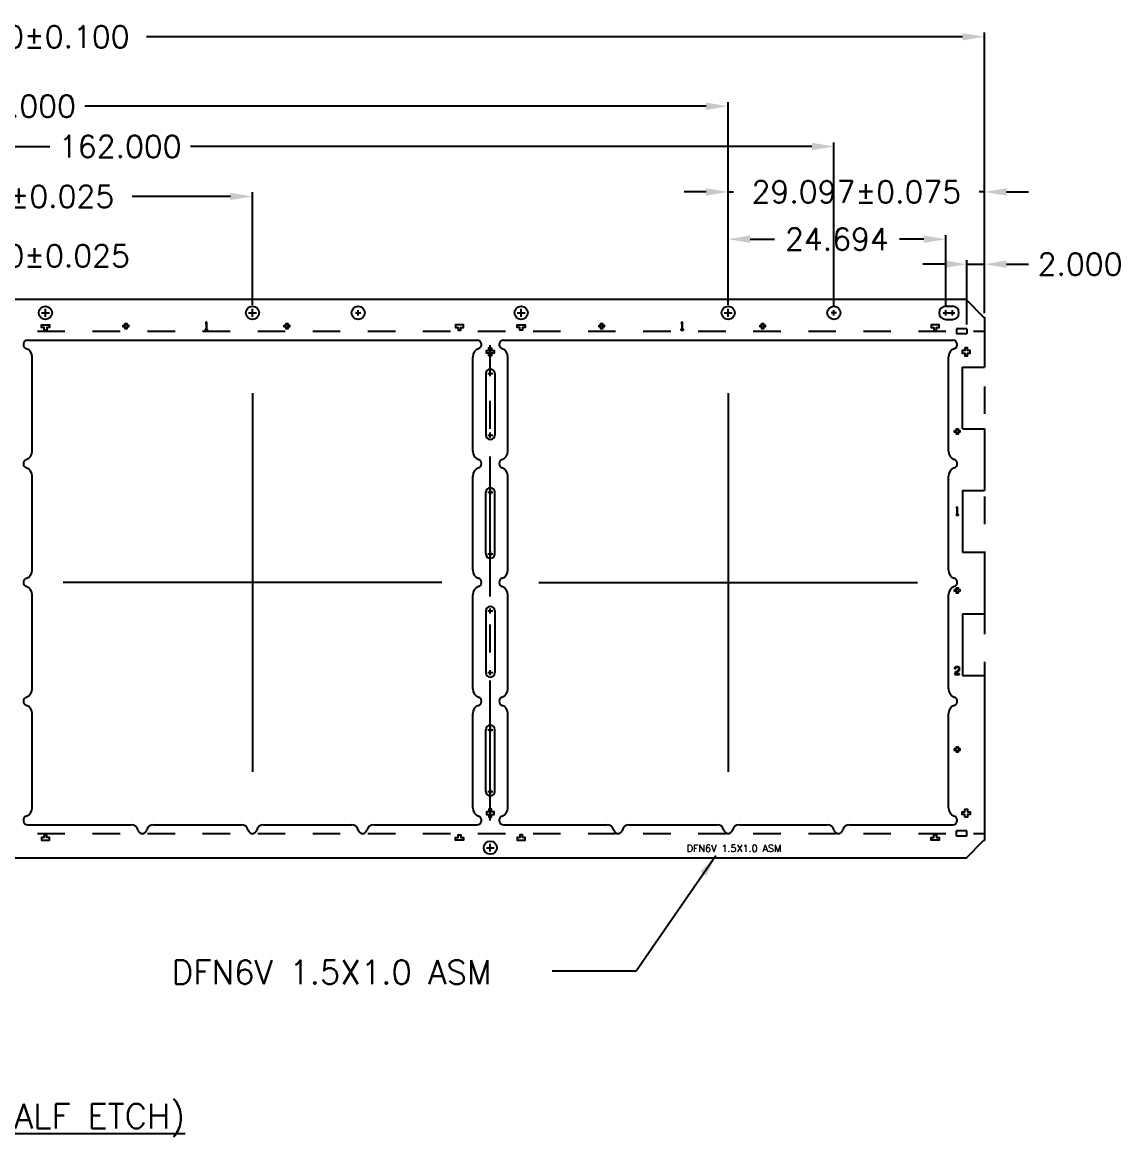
# Model space of a CAD drawing. Header units: millimetres. Extents: x 394.43 to 402.23, y 109.12 to 113.42.
# Drawn here: x 398.247 to 402.233, y 109.369 to 113.416 of the extents above; entities that cross this region are included whole.
import ezdxf
from ezdxf.enums import TextEntityAlignment as Align

# ---------------------------------------------------------------- set-up
doc = ezdxf.new("R2010")
doc.units = ezdxf.units.MM
doc.header["$LTSCALE"] = 0.5
doc.header["$PDMODE"] = 98
doc.linetypes.add('CENTER', pattern=[50.8, 31.75, -6.35, 6.35, -6.35])
doc.linetypes.add('HIDDEN', pattern=[0.375, 0.25, -0.125])
for name, color, linetype in [('1', 7, 'Continuous'), ('1D', 4, 'Continuous'), ('2', 7, 'Continuous'), ('BORDER', 7, 'Continuous'), ('DIMENSION', 3, 'Continuous')]:
    doc.layers.add(name, color=color, linetype=linetype)
doc.styles.add('ROMANS', font='romans.shx', dxfattribs={"bigfont": 'AllInOneBig.shx'})
doc.styles.add('SIMPLEX', font='simplex.shx', dxfattribs={"bigfont": 'AllInOneBig.shx'})
doc.dimstyles.new('Standard1', dxfattribs={"dimtxt": 0.08, "dimasz": 0.08, "dimexe": 0.015, "dimexo": 0.015, "dimgap": 0.027, "dimtad": 1, "dimdec": 3, "dimlfac": 31.25, "dimrnd": 5e-06, "dimzin": 1, "dimtxsty": 'SIMPLEX', "dimcen": 0.1905, "dimclrd": 256, "dimclre": 256, "dimclrt": 256, "dimazin": 3, "dimtp": 0.03, "dimtm": 0.05, "dimtfac": 0.8, "dimtdec": 3, "dimtmove": 0, "dimatfit": 3, "dimfxl": 0.05, "dimtzin": 4, "dimlwd": -1, "dimlwe": -1})

# ---------------------------------------------------------------- blocks, each defined once
blk = doc.blocks.new('05')
at = {"color": 0}
for centre, start, end in [((0, 0), 0, 180), ((0, -7), 180, 0), ((0, -13.47), 0, 180), ((0, -20.47), 180, 0), ((0, -26.95), 0, 180), ((0, -33.95), 180, 0), ((0, -40.42), 0, 180), ((0, -47.42), 180, 0)]:
    blk.add_arc(centre, 0.5, start, end, dxfattribs=at)
at = {"layer": '1'}
for p, q in [((-0.5, 0), (-0.5, -7)), ((0.5, 0), (0.5, -7)), ((-0.5, -20.47), (-0.5, -13.47)), ((0.5, -20.47), (0.5, -13.47)), ((-0.5, -26.95), (-0.5, -33.95)), ((0.5, -26.95), (0.5, -33.95)), ((-0.5, -47.42), (-0.5, -40.42)), ((0.5, -47.42), (0.5, -40.42))]:
    blk.add_line(p, q, dxfattribs=at)
at = {"layer": '1D', "linetype": 'CENTER'}
blk.add_line((0, -50.71), (0, 3.21), dxfattribs=at)
at = {"layer": '1D'}
for p, q in [((-0.3, 0), (0.3, 0)), ((0, -0.3), (0, 0.3)), ((-0.3, -7), (0.3, -7)), ((0, -7.3), (0, -6.7)), ((-0.3, -13.47), (0.3, -13.47)), ((0, -13.17), (0, -13.77)), ((0, -20.17), (0, -20.77)), ((-0.3, -20.47), (0.3, -20.47)), ((-0.3, -26.95), (0.3, -26.95)), ((0, -27.25), (0, -26.65)), ((-0.3, -33.95), (0.3, -33.95)), ((0, -34.25), (0, -33.65)), ((-0.3, -40.42), (0.3, -40.42)), ((0, -40.12), (0, -40.72)), ((-0.3, -47.42), (0.3, -47.42)), ((0, -47.12), (0, -47.72))]:
    blk.add_line(p, q, dxfattribs=at)
blk = doc.blocks.new('*D25')
at = {"layer": 'Defpoints', "color": 0, "ltscale": 0.1, "transparency": 16777216}
for p in [(397.7391, 112.5676), (397.3551, 112.3752), (397.7391, 112.3704)]:
    blk.add_point(p, dxfattribs=at)
at = {"layer": 'DIMENSION', "ltscale": 0.1, "transparency": 16777216}
for p, q in [((397.3551, 112.3902), (397.3551, 112.5826)), ((397.4351, 112.5676), (397.6591, 112.5676)), ((397.7391, 112.3854), (397.7391, 112.5826)), ((397.7391, 112.5676), (397.8191, 112.5676))]:
    blk.add_line(p, q, dxfattribs=at)
for points in [[(397.4351, 112.5809), (397.4351, 112.5543), (397.3551, 112.5676)], [(397.6591, 112.5809), (397.6591, 112.5543), (397.7391, 112.5676)]]:
    blk.add_solid(points, dxfattribs=at)
at = {"layer": 'DIMENSION', "ltscale": 0.1, "transparency": 16777216, "insert": (398.2575, 112.5676), "char_height": 0.08, "attachment_point": 5, "style": 'SIMPLEX'}
blk.add_mtext('\\A1;12.000%%p0.025', dxfattribs=at)
blk = doc.blocks.new('*D26')
at = {"layer": 'Defpoints', "color": 0, "ltscale": 0.1, "transparency": 16777216}
for p in [(399.0831, 112.7837), (397.3551, 112.3752), (399.0831, 112.3752)]:
    blk.add_point(p, dxfattribs=at)
at = {"layer": 'DIMENSION', "ltscale": 0.1, "transparency": 16777216}
for p, q in [((397.3551, 112.3902), (397.3551, 112.7987)), ((399.0831, 112.3902), (399.0831, 112.7987)), ((397.4351, 112.7837), (397.7545, 112.7837)), ((399.0031, 112.7837), (398.6466, 112.7837))]:
    blk.add_line(p, q, dxfattribs=at)
for points in [[(397.4351, 112.797), (397.4351, 112.7703), (397.3551, 112.7837)], [(399.0031, 112.797), (399.0031, 112.7703), (399.0831, 112.7837)]]:
    blk.add_solid(points, dxfattribs=at)
at = {"layer": 'DIMENSION', "ltscale": 0.1, "transparency": 16777216, "insert": (398.2006, 112.7837), "char_height": 0.08, "attachment_point": 5, "style": 'SIMPLEX'}
blk.add_mtext('\\A1;54.000%%p0.025', dxfattribs=at)
blk = doc.blocks.new('*D27')
at = {"layer": 'Defpoints', "color": 0, "ltscale": 0.1, "transparency": 16777216}
for p in [(401.6013, 112.6282), (400.8111, 112.3752), (401.6013, 112.3704)]:
    blk.add_point(p, dxfattribs=at)
at = {"layer": 'DIMENSION', "ltscale": 0.1, "transparency": 16777216}
for p, q in [((400.8111, 112.3902), (400.8111, 112.6432)), ((401.6013, 112.3854), (401.6013, 112.6432)), ((400.8911, 112.6282), (400.9792, 112.6282)), ((401.5213, 112.6282), (401.4332, 112.6282))]:
    blk.add_line(p, q, dxfattribs=at)
for points in [[(400.8911, 112.6415), (400.8911, 112.6149), (400.8111, 112.6282)], [(401.5213, 112.6415), (401.5213, 112.6149), (401.6013, 112.6282)]]:
    blk.add_solid(points, dxfattribs=at)
at = {"layer": 'DIMENSION', "ltscale": 0.1, "transparency": 16777216, "insert": (401.2062, 112.6282), "char_height": 0.08, "attachment_point": 5, "style": 'SIMPLEX'}
blk.add_mtext('\\A1;24.694', dxfattribs=at)
blk = doc.blocks.new('*D28')
at = {"layer": 'Defpoints', "color": 0, "ltscale": 0.1, "transparency": 16777216}
for p in [(401.7422, 112.7999), (400.8111, 112.3752), (401.7422, 112.3448)]:
    blk.add_point(p, dxfattribs=at)
at = {"layer": 'DIMENSION', "ltscale": 0.1, "transparency": 16777216}
for p, q in [((400.7311, 112.7999), (400.6511, 112.7999)), ((400.8111, 112.3902), (400.8111, 112.8149)), ((400.8111, 112.7999), (400.8306, 112.7999)), ((401.7422, 112.7999), (401.7227, 112.7999)), ((401.7422, 112.3598), (401.7422, 112.8149)), ((401.8222, 112.7999), (401.9022, 112.7999))]:
    blk.add_line(p, q, dxfattribs=at)
for points in [[(400.7311, 112.8132), (400.7311, 112.7865), (400.8111, 112.7999)], [(401.8222, 112.8132), (401.8222, 112.7865), (401.7422, 112.7999)]]:
    blk.add_solid(points, dxfattribs=at)
at = {"layer": 'DIMENSION', "ltscale": 0.1, "transparency": 16777216, "insert": (401.2767, 112.7999), "char_height": 0.08, "attachment_point": 5, "style": 'SIMPLEX'}
blk.add_mtext('\\A1;29.097%%p0.075', dxfattribs=at)
blk = doc.blocks.new('*D29')
at = {"layer": 'Defpoints', "color": 0, "ltscale": 0.1, "transparency": 16777216}
for p in [(396.0111, 112.9649), (396.0111, 112.3704), (401.1951, 112.3704)]:
    blk.add_point(p, dxfattribs=at)
at = {"layer": 'DIMENSION', "ltscale": 0.1, "transparency": 16777216}
for p, q in [((396.0111, 112.3854), (396.0111, 112.9799)), ((396.0911, 112.9649), (398.3475, 112.9649)), ((401.1151, 112.9649), (398.8587, 112.9649)), ((401.1951, 112.3854), (401.1951, 112.9799))]:
    blk.add_line(p, q, dxfattribs=at)
for points in [[(396.0911, 112.9783), (396.0911, 112.9516), (396.0111, 112.9649)], [(401.1151, 112.9783), (401.1151, 112.9516), (401.1951, 112.9649)]]:
    blk.add_solid(points, dxfattribs=at)
at = {"layer": 'DIMENSION', "ltscale": 0.1, "transparency": 16777216, "insert": (398.6031, 112.9649), "char_height": 0.08, "attachment_point": 5, "style": 'SIMPLEX'}
blk.add_mtext('\\A1;162.000', dxfattribs=at)
blk = doc.blocks.new('*D30')
at = {"layer": 'Defpoints', "color": 0, "ltscale": 0.1, "transparency": 16777216}
for p in [(400.8111, 113.111), (395.6271, 112.3752), (400.8111, 112.3752)]:
    blk.add_point(p, dxfattribs=at)
at = {"layer": 'DIMENSION', "ltscale": 0.1, "transparency": 16777216}
for p, q in [((395.6271, 112.3902), (395.6271, 113.126)), ((400.8111, 112.3902), (400.8111, 113.126)), ((395.7071, 113.111), (397.9635, 113.111)), ((400.7311, 113.111), (398.4747, 113.111))]:
    blk.add_line(p, q, dxfattribs=at)
for points in [[(395.7071, 113.1244), (395.7071, 113.0977), (395.6271, 113.111)], [(400.7311, 113.1244), (400.7311, 113.0977), (400.8111, 113.111)]]:
    blk.add_solid(points, dxfattribs=at)
at = {"layer": 'DIMENSION', "ltscale": 0.1, "transparency": 16777216, "insert": (398.2191, 113.111), "char_height": 0.08, "attachment_point": 5, "style": 'SIMPLEX'}
blk.add_mtext('\\A1;162.000', dxfattribs=at)
blk = doc.blocks.new('*D31')
at = {"layer": 'Defpoints', "color": 0, "ltscale": 0.1, "transparency": 16777216}
for p in [(401.7422, 113.3635), (394.7022, 112.3448), (401.7422, 112.3448)]:
    blk.add_point(p, dxfattribs=at)
at = {"layer": 'DIMENSION', "ltscale": 0.1, "transparency": 16777216}
for p, q in [((394.7022, 112.3598), (394.7022, 113.3785)), ((394.7822, 113.3635), (397.7457, 113.3635)), ((401.6622, 113.3635), (398.6987, 113.3635)), ((401.7422, 112.3598), (401.7422, 113.3785))]:
    blk.add_line(p, q, dxfattribs=at)
for points in [[(394.7822, 113.3768), (394.7822, 113.3501), (394.7022, 113.3635)], [(401.6622, 113.3768), (401.6622, 113.3501), (401.7422, 113.3635)]]:
    blk.add_solid(points, dxfattribs=at)
at = {"layer": 'DIMENSION', "ltscale": 0.1, "transparency": 16777216, "insert": (398.2222, 113.3635), "char_height": 0.08, "attachment_point": 5, "style": 'SIMPLEX'}
blk.add_mtext('\\A1;220.000%%p0.100', dxfattribs=at)
blk = doc.blocks.new('*D34')
at = {"ltscale": 0.1, "transparency": 16777216}
for p, q in [((401.6782, 112.3182), (401.6782, 112.5525)), ((401.7422, 112.3598), (401.7422, 112.5525)), ((401.5982, 112.5375), (401.5182, 112.5375)), ((401.6782, 112.5375), (401.7422, 112.5375)), ((401.8222, 112.5375), (401.9022, 112.5375))]:
    blk.add_line(p, q, dxfattribs=at)
for points in [[(401.5982, 112.5508), (401.5982, 112.5241), (401.6782, 112.5375)], [(401.8222, 112.5508), (401.8222, 112.5241), (401.7422, 112.5375)]]:
    blk.add_solid(points, dxfattribs=at)
at = {"layer": 'Defpoints', "color": 0, "ltscale": 0.1, "transparency": 16777216}
for p in [(401.7422, 112.5375), (401.7422, 112.3448), (401.6782, 112.3032)]:
    blk.add_point(p, dxfattribs=at)
at = {"ltscale": 0.1, "transparency": 16777216, "insert": (402.0892, 112.5375), "char_height": 0.08, "attachment_point": 5, "style": 'SIMPLEX'}
blk.add_mtext('\\A1;2.000', dxfattribs=at)
blk = doc.blocks.new('KOZU0007')
at = {"color": 7, "linetype": 'Continuous'}
for p, q in [((-7.58, 0.5), (-7.68, 0.4)), ((-7.68, 0.4), (-7.58, 0.4)), ((-7.48, 0.5), (-7.58, 0.5)), ((-7.58, 0.4), (-7.58, -0.4)), ((-7.48, -0.4), (-7.48, 0.5)), ((-7.68, -0.4), (-7.68, -0.5)), ((-7.58, -0.4), (-7.68, -0.4)), ((-7.68, -0.5), (-7.38, -0.5)), ((-7.38, -0.4), (-7.48, -0.4)), ((-7.38, -0.5), (-7.38, -0.4))]:
    blk.add_line(p, q, dxfattribs=at)
blk = doc.blocks.new('1')
at = {"layer": '2', "color": 1, "linetype": 'Continuous', "xscale": 0.0540000000000873, "yscale": 0.0540000000000873, "zscale": 0.0540000000000873}
blk.add_blockref('KOZU0007', (-0.0451, 1.746), dxfattribs=at)
blk = doc.blocks.new('2')
at = {"color": 7, "linetype": 'Continuous'}
for p, q in [((-76, -486.11), (-75.27, -485.38)), ((-76, -487.18), (-76, -486.11)), ((-76, -487.18), (-75.4, -487.18)), ((-75.53, -489.75), (-73.07, -488.08)), ((-75.4, -486.36), (-75.02, -485.98)), ((-75.4, -486.36), (-75.4, -487.18)), ((-75.27, -485.38), (-73.13, -485.38)), ((-75.07, -490.16), (-72.68, -488.54)), ((-73.37, -485.98), (-75.02, -485.98)), ((-73.37, -485.98), (-73, -486.36)), ((-73.13, -485.38), (-72.4, -486.11)), ((-73, -488.01), (-73.07, -488.08)), ((-73, -488.01), (-73, -486.36)), ((-72.4, -488.26), (-72.68, -488.54)), ((-72.4, -488.26), (-72.4, -486.11)), ((-75.53, -489.75), (-76, -490.64)), ((-76, -490.64), (-76, -491.38)), ((-76, -491.38), (-72.4, -491.38)), ((-75.07, -490.16), (-75.4, -490.78)), ((-72.4, -490.78), (-75.4, -490.78)), ((-72.4, -491.38), (-72.4, -490.78))]:
    blk.add_line(p, q, dxfattribs=at)

msp = doc.modelspace()

# ---------------------------------------------------------------- linework, layer by layer
at = {"color": 0}
for p, q in [((401.742219, 112.344845), (401.742219, 112.164045)), ((401.662219, 111.940045), (401.662219, 112.164045)), ((401.742219, 111.940045), (401.742219, 111.716045)), ((401.742219, 111.492045), (401.742219, 111.268045)), ((401.742219, 111.044045), (401.742219, 110.444045))]:
    msp.add_line(p, q, dxfattribs=at)
at = {"color": 2, "linetype": 'HIDDEN', "ltscale": 0.5}
msp.add_line((401.742219, 112.293645), (401.742219, 110.469645), dxfattribs=at)
at = {"color": 6, "ltscale": 0.05}
for points in [[(398.336235, 112.317645), (398.336235, 112.317645), (398.345835, 112.317645), (398.345835, 112.308045), (398.336235, 112.308045), (398.336235, 112.298445), (398.326635, 112.298445), (398.326635, 112.308045), (398.317035, 112.308045), (398.317035, 112.317645), (398.326635, 112.317645), (398.326635, 112.317645), (398.336235, 112.317645)], [(399.829995, 112.317645), (399.829995, 112.317645), (399.820395, 112.317645), (399.820395, 112.308045), (399.829995, 112.308045), (399.829995, 112.298445), (399.839595, 112.298445), (399.839595, 112.308045), (399.849195, 112.308045), (399.849195, 112.317645), (399.839595, 112.317645), (399.839595, 112.317645), (399.829995, 112.317645)], [(400.064235, 112.317645), (400.064235, 112.317645), (400.073835, 112.317645), (400.073835, 112.308045), (400.064235, 112.308045), (400.064235, 112.298445), (400.054635, 112.298445), (400.054635, 112.308045), (400.045035, 112.308045), (400.045035, 112.317645), (400.054635, 112.317645), (400.054635, 112.317645), (400.064235, 112.317645)], [(401.557995, 112.317645), (401.557995, 112.317645), (401.548395, 112.317645), (401.548395, 112.308045), (401.557995, 112.308045), (401.557995, 112.298445), (401.567595, 112.298445), (401.567595, 112.308045), (401.577195, 112.308045), (401.577195, 112.317645), (401.567595, 112.317645), (401.567595, 112.317645), (401.557995, 112.317645)], [(399.951915, 112.233565), (399.951915, 112.223965), (399.961515, 112.223965), (399.961515, 112.214365), (399.951915, 112.214365), (399.951915, 112.204765), (399.942315, 112.204765), (399.942315, 112.214365), (399.932715, 112.214365), (399.932715, 112.223965), (399.942315, 112.223965), (399.942315, 112.233565), (399.951915, 112.233565)], [(401.670315, 112.233565), (401.670315, 112.223965), (401.660715, 112.223965), (401.660715, 112.214365), (401.670315, 112.214365), (401.670315, 112.204765), (401.679915, 112.204765), (401.679915, 112.214365), (401.689515, 112.214365), (401.689515, 112.223965), (401.679915, 112.223965), (401.679915, 112.233565), (401.670315, 112.233565)], [(399.951915, 110.529725), (399.951915, 110.539325), (399.961515, 110.539325), (399.961515, 110.548925), (399.951915, 110.548925), (399.951915, 110.558525), (399.942315, 110.558525), (399.942315, 110.548925), (399.932715, 110.548925), (399.932715, 110.539325), (399.942315, 110.539325), (399.942315, 110.529725), (399.951915, 110.529725)], [(401.670315, 110.529725), (401.670315, 110.539325), (401.660715, 110.539325), (401.660715, 110.548925), (401.670315, 110.548925), (401.670315, 110.558525), (401.679915, 110.558525), (401.679915, 110.548925), (401.689515, 110.548925), (401.689515, 110.539325), (401.679915, 110.539325), (401.679915, 110.529725), (401.670315, 110.529725)], [(398.336235, 110.445645), (398.336235, 110.445645), (398.345835, 110.445645), (398.345835, 110.455245), (398.336235, 110.455245), (398.336235, 110.464845), (398.326635, 110.464845), (398.326635, 110.455245), (398.317035, 110.455245), (398.317035, 110.445645), (398.326635, 110.445645), (398.326635, 110.445645), (398.336235, 110.445645)], [(399.829995, 110.445645), (399.829995, 110.445645), (399.820395, 110.445645), (399.820395, 110.455245), (399.829995, 110.455245), (399.829995, 110.464845), (399.839595, 110.464845), (399.839595, 110.455245), (399.849195, 110.455245), (399.849195, 110.445645), (399.839595, 110.445645), (399.839595, 110.445645), (399.829995, 110.445645)], [(400.064235, 110.445645), (400.064235, 110.445645), (400.073835, 110.445645), (400.073835, 110.455245), (400.064235, 110.455245), (400.064235, 110.464845), (400.054635, 110.464845), (400.054635, 110.455245), (400.045035, 110.455245), (400.045035, 110.445645), (400.054635, 110.445645), (400.054635, 110.445645), (400.064235, 110.445645)], [(401.557995, 110.445645), (401.557995, 110.445645), (401.548395, 110.445645), (401.548395, 110.455245), (401.557995, 110.455245), (401.557995, 110.464845), (401.567595, 110.464845), (401.567595, 110.455245), (401.577195, 110.455245), (401.577195, 110.445645), (401.567595, 110.445645), (401.567595, 110.445645), (401.557995, 110.445645)]]:
    msp.add_lwpolyline(points, dxfattribs=at)
at = {"color": 1, "ltscale": 0.1}
for points in [[(398.613995, 112.316045), (398.620395, 112.316045), (398.620395, 112.322445), (398.626795, 112.322445), (398.626795, 112.316045), (398.633195, 112.316045), (398.633195, 112.309645), (398.626795, 112.309645), (398.626795, 112.303245), (398.620395, 112.303245), (398.620395, 112.309645), (398.613995, 112.309645), (398.613995, 112.316045)], [(399.198795, 112.316045), (399.205195, 112.316045), (399.205195, 112.322445), (399.211595, 112.322445), (399.211595, 112.316045), (399.217995, 112.316045), (399.217995, 112.309645), (399.211595, 112.309645), (399.211595, 112.303245), (399.205195, 112.303245), (399.205195, 112.309645), (399.198795, 112.309645), (399.198795, 112.316045)], [(400.341995, 112.316045), (400.348395, 112.316045), (400.348395, 112.322445), (400.354795, 112.322445), (400.354795, 112.316045), (400.361195, 112.316045), (400.361195, 112.309645), (400.354795, 112.309645), (400.354795, 112.303245), (400.348395, 112.303245), (400.348395, 112.309645), (400.341995, 112.309645), (400.341995, 112.316045)], [(400.926795, 112.316045), (400.933195, 112.316045), (400.933195, 112.322445), (400.939595, 112.322445), (400.939595, 112.316045), (400.945995, 112.316045), (400.945995, 112.309645), (400.939595, 112.309645), (400.939595, 112.303245), (400.933195, 112.303245), (400.933195, 112.309645), (400.926795, 112.309645), (400.926795, 112.316045)], [(401.633515, 111.933565), (401.639915, 111.933565), (401.639915, 111.939965), (401.646315, 111.939965), (401.646315, 111.933565), (401.652715, 111.933565), (401.652715, 111.927165), (401.646315, 111.927165), (401.646315, 111.920765), (401.639915, 111.920765), (401.639915, 111.927165), (401.633515, 111.927165), (401.633515, 111.933565)], [(401.633515, 111.355965), (401.639915, 111.355965), (401.639915, 111.362365), (401.646315, 111.362365), (401.646315, 111.355965), (401.652715, 111.355965), (401.652715, 111.349565), (401.646315, 111.349565), (401.646315, 111.343165), (401.639915, 111.343165), (401.639915, 111.349565), (401.633515, 111.349565), (401.633515, 111.355965)], [(401.633515, 110.778365), (401.639915, 110.778365), (401.639915, 110.784765), (401.646315, 110.784765), (401.646315, 110.778365), (401.652715, 110.778365), (401.652715, 110.771965), (401.646315, 110.771965), (401.646315, 110.765565), (401.639915, 110.765565), (401.639915, 110.771965), (401.633515, 110.771965), (401.633515, 110.778365)]]:
    msp.add_lwpolyline(points, dxfattribs=at)
at = {"layer": '1'}
for p, q in [((401.675019, 112.408845), (394.769419, 112.408845)), ((399.457515, 112.360845), (399.476715, 112.360845)), ((399.467115, 112.351245), (399.467115, 112.370445)), ((401.204715, 112.360845), (401.185515, 112.360845)), ((401.195115, 112.351245), (401.195115, 112.370445)), ((401.675019, 110.380045), (394.769419, 110.380045))]:
    msp.add_line(p, q, dxfattribs=at)
at = {"layer": '1', "color": 4}
for p, q in [((401.591723, 112.360845), (401.610923, 112.360845)), ((401.601323, 112.351245), (401.601323, 112.370445)), ((401.610923, 112.360845), (401.634923, 112.360845)), ((401.625323, 112.351245), (401.625323, 112.370445))]:
    msp.add_line(p, q, dxfattribs=at)
at = {"layer": '1', "color": 0}
for p, q in [((401.601323, 112.384845), (401.625323, 112.384845)), ((401.601323, 112.336845), (401.625323, 112.336845)), ((401.662219, 111.716045), (401.662219, 111.492045)), ((401.662219, 111.268045), (401.662219, 111.044045)), ((401.675019, 110.380045), (401.739019, 110.444045))]:
    msp.add_line(p, q, dxfattribs=at)
for centre, start, end in [((401.601323, 112.360845), 90, 270), ((401.625323, 112.360845), 270, 90)]:
    msp.add_arc(centre, 0.024, start, end, dxfattribs=at)
at = {"layer": '1', "color": 4}
for centre, radius, start, end in [((398.267115, 112.245645), 0.016, 90, 250.528779), ((398.251115, 112.20039), 0.032, 0, 70.528779), ((399.915115, 112.20039), 0.032, 109.471221, 180), ((399.899115, 112.245645), 0.016, 289.471221, 90), ((399.995115, 112.245645), 0.016, 90, 250.528779), ((399.979115, 112.20039), 0.032, 0, 70.528779), ((401.643115, 112.20039), 0.032, 109.471221, 180), ((401.627115, 112.245645), 0.016, 289.471221, 90), ((398.267115, 111.812845), 0.016, 109.471221, 250.528779), ((398.251115, 111.8581), 0.032, 289.471221, 0), ((399.915115, 111.8581), 0.032, 180, 250.528779), ((399.899115, 111.812845), 0.016, 289.471221, 70.528779), ((399.995115, 111.812845), 0.016, 109.471221, 250.528779), ((399.979115, 111.8581), 0.032, 289.471221, 0), ((401.643115, 111.8581), 0.032, 180, 250.528779), ((401.627115, 111.812845), 0.016, 289.471221, 70.528779), ((398.251115, 111.76759), 0.032, 0, 70.528779), ((399.915115, 111.76759), 0.032, 109.471221, 180), ((399.979115, 111.76759), 0.032, 0, 70.528779), ((401.643115, 111.76759), 0.032, 109.471221, 180), ((398.251115, 111.4269), 0.032, 289.471221, 0), ((399.915115, 111.4269), 0.032, 180, 250.528779), ((399.979115, 111.4269), 0.032, 289.471221, 0), ((401.643115, 111.4269), 0.032, 180, 250.528779), ((398.267115, 111.381645), 0.016, 109.471221, 250.528779), ((399.899115, 111.381645), 0.016, 289.471221, 70.528779), ((399.995115, 111.381645), 0.016, 109.471221, 250.528779), ((401.627115, 111.381645), 0.016, 289.471221, 70.528779), ((398.251115, 111.33639), 0.032, 0, 70.528779), ((399.915115, 111.33639), 0.032, 109.471221, 180), ((399.979115, 111.33639), 0.032, 0, 70.528779), ((401.643115, 111.33639), 0.032, 109.471221, 180), ((398.251115, 110.9957), 0.032, 289.471221, 0), ((399.915115, 110.9957), 0.032, 180, 250.528779), ((399.979115, 110.9957), 0.032, 289.471221, 0), ((401.643115, 110.9957), 0.032, 180, 250.528779), ((398.267115, 110.950445), 0.016, 109.471221, 250.528779), ((398.251115, 110.90519), 0.032, 0, 70.528779), ((399.915115, 110.90519), 0.032, 109.471221, 180), ((399.899115, 110.950445), 0.016, 289.471221, 70.528779), ((399.995115, 110.950445), 0.016, 109.471221, 250.528779), ((399.979115, 110.90519), 0.032, 0, 70.528779), ((401.643115, 110.90519), 0.032, 109.471221, 180), ((401.627115, 110.950445), 0.016, 289.471221, 70.528779), ((398.267115, 110.517645), 0.016, 109.471221, 270), ((398.251115, 110.5629), 0.032, 289.471221, 0), ((399.915115, 110.5629), 0.032, 180, 250.528779), ((399.899115, 110.517645), 0.016, 270, 70.528779), ((399.995115, 110.517645), 0.016, 109.471221, 270), ((399.979115, 110.5629), 0.032, 289.471221, 0), ((401.643115, 110.5629), 0.032, 180, 250.528779), ((401.627115, 110.517645), 0.016, 270, 70.528779)]:
    msp.add_arc(centre, radius, start, end, dxfattribs=at)
at = {"layer": '1D', "linetype": 'CENTER'}
for p, q in [((398.316735, 112.360845), (398.345494, 112.360845)), ((398.331115, 112.346466), (398.331115, 112.375224)), ((399.068735, 112.360845), (399.097494, 112.360845)), ((399.083115, 112.346466), (399.083115, 112.375224)), ((400.044735, 112.360845), (400.073494, 112.360845)), ((400.059115, 112.346466), (400.059115, 112.375224)), ((400.796735, 112.360845), (400.825494, 112.360845)), ((400.811115, 112.346466), (400.811115, 112.375224)), ((398.267115, 112.261645), (399.899115, 112.261645)), ((399.995115, 112.261645), (401.627115, 112.261645)), ((398.283115, 111.8581), (398.283115, 112.20039)), ((399.883115, 111.8581), (399.883115, 112.20039)), ((400.011115, 111.8581), (400.011115, 112.20039)), ((401.611115, 111.8581), (401.611115, 112.20039)), ((398.283115, 111.4269), (398.283115, 111.76759)), ((399.883115, 111.4269), (399.883115, 111.76759)), ((400.011115, 111.4269), (400.011115, 111.76759)), ((401.611115, 111.4269), (401.611115, 111.76759)), ((398.283115, 110.9957), (398.283115, 111.33639)), ((399.883115, 110.9957), (399.883115, 111.33639)), ((400.011115, 110.9957), (400.011115, 111.33639)), ((401.611115, 110.9957), (401.611115, 111.33639)), ((398.283115, 110.5629), (398.283115, 110.90519)), ((399.883115, 110.5629), (399.883115, 110.90519)), ((400.011115, 110.5629), (400.011115, 110.90519)), ((401.611115, 110.5629), (401.611115, 110.90519)), ((398.267115, 110.501645), (398.642637, 110.501645)), ((398.723592, 110.501645), (399.042637, 110.501645)), ((399.123592, 110.501645), (399.442637, 110.501645)), ((399.523592, 110.501645), (399.899115, 110.501645)), ((399.995115, 110.501645), (400.370637, 110.501645)), ((400.451592, 110.501645), (400.770637, 110.501645)), ((400.851592, 110.501645), (401.170637, 110.501645)), ((401.251592, 110.501645), (401.627115, 110.501645)), ((399.932735, 110.418445), (399.961494, 110.418445)), ((399.947115, 110.404066), (399.947115, 110.432824))]:
    msp.add_line(p, q, dxfattribs=at)
at = {"layer": '1D', "color": 2, "linetype": 'HIDDEN', "ltscale": 0.5}
for p, q in [((394.702219, 112.293645), (401.742219, 112.293645)), ((394.702219, 110.469645), (401.742219, 110.469645))]:
    msp.add_line(p, q, dxfattribs=at)
at = {"layer": '1D', "color": 6, "linetype": 'HIDDEN', "ltscale": 0.1}
for p, q in [((401.678219, 112.303245), (401.639819, 112.303245)), ((401.678219, 112.284045), (401.639819, 112.284045)), ((401.678219, 110.479245), (401.639819, 110.479245)), ((401.678219, 110.460045), (401.639819, 110.460045))]:
    msp.add_line(p, q, dxfattribs=at)
at = {"layer": '1D', "color": 4, "linetype": 'CENTER', "ltscale": 12}
for p, q in [((399.771115, 111.381645), (398.395115, 111.381645)), ((400.123115, 111.381645), (401.499115, 111.381645))]:
    msp.add_line(p, q, dxfattribs=at)
at = {"layer": '1D'}
for centre, radius, start, end in [((398.642637, 110.476045), 0.0256, 13.342364, 90), ((398.723592, 110.476045), 0.0256, 90, 166.657636), ((399.042637, 110.476045), 0.0256, 13.342364, 90), ((399.123592, 110.476045), 0.0256, 90, 166.657636), ((399.442637, 110.476045), 0.0256, 13.342364, 90), ((399.523592, 110.476045), 0.0256, 90, 166.657636), ((400.370637, 110.476045), 0.0256, 13.342364, 90), ((400.451592, 110.476045), 0.0256, 90, 166.657636), ((400.770637, 110.476045), 0.0256, 13.342364, 90), ((400.851592, 110.476045), 0.0256, 90, 166.657636), ((401.170637, 110.476045), 0.0256, 13.342364, 90), ((401.251592, 110.476045), 0.0256, 90, 166.657636), ((398.683115, 110.485645), 0.016, 193.342364, 346.657636), ((399.083115, 110.485645), 0.016, 193.342364, 346.657636), ((399.483115, 110.485645), 0.016, 193.342364, 346.657636), ((400.411115, 110.485645), 0.016, 193.342364, 346.657636), ((400.811115, 110.485645), 0.016, 193.342364, 346.657636), ((401.211115, 110.485645), 0.016, 193.342364, 346.657636)]:
    msp.add_arc(centre, radius, start, end, dxfattribs=at)
at = {"layer": 'DIMENSION', "color": 0}
for p, q in [((401.675019, 112.408845), (401.739019, 112.344845)), ((401.739019, 112.344845), (401.742219, 112.344845)), ((401.662219, 112.164045), (401.742219, 112.164045)), ((401.662219, 111.940045), (401.742219, 111.940045)), ((401.662219, 111.716045), (401.742219, 111.716045)), ((401.662219, 111.492045), (401.742219, 111.492045)), ((401.662219, 111.268045), (401.742219, 111.268045)), ((401.662219, 111.044045), (401.742219, 111.044045)), ((401.739019, 110.444045), (401.742219, 110.444045))]:
    msp.add_line(p, q, dxfattribs=at)
at = {"layer": 'DIMENSION', "color": 6, "linetype": 'HIDDEN', "ltscale": 0.1}
for p, q in [((401.639819, 112.303245), (401.639819, 112.284045)), ((401.678219, 112.303245), (401.678219, 112.284045)), ((401.639819, 110.460045), (401.639819, 110.479245)), ((401.678219, 110.460045), (401.678219, 110.479245))]:
    msp.add_line(p, q, dxfattribs=at)
at = {"layer": 'DIMENSION', "color": 4, "linetype": 'CENTER', "ltscale": 12}
for p, q in [((399.083115, 112.069645), (399.083115, 110.693645)), ((400.811115, 112.069645), (400.811115, 110.693645))]:
    msp.add_line(p, q, dxfattribs=at)
at = {"layer": 'DIMENSION', "color": 0}
for centre in [(398.331115, 112.360845), (399.083115, 112.360845), (400.059115, 112.360845), (400.811115, 112.360845)]:
    msp.add_circle(centre, 0.024, dxfattribs=at)
at = {"layer": 'DIMENSION', "color": 1}
for centre in [(399.467115, 112.360845), (401.195115, 112.360845), (399.947115, 110.418445)]:
    msp.add_circle(centre, 0.024, dxfattribs=at)

# ---------------------------------------------------------------- block references
at = {"color": 1, "xscale": 0.5333333333333599, "yscale": 0.5333333333333599, "zscale": 0.5333333333333599}
for p in [(399.156875, 111.381645), (400.884875, 111.381645), (401.883915, 110.708925)]:
    msp.add_blockref('1', p, dxfattribs=at)
at = {"color": 1, "linetype": 'Continuous', "xscale": 0.0048000000000457, "yscale": 0.0048000000000457, "zscale": 0.0048000000000457}
msp.add_blockref('2', (401.999273, 113.406137), dxfattribs=at)
at = {"layer": 'DIMENSION', "color": 0, "xscale": 0.0320000000000107, "yscale": 0.0320000000000107, "zscale": 0.0320000000000107}
msp.add_blockref('05', (399.947115, 112.140445), dxfattribs=at)

# ---------------------------------------------------------------- texts
at = {"layer": '1D', "color": 3, "style": 'ROMANS'}
for height, p in [(0.0256524, (400.66003, 110.40346)), (0.08655953, (398.790334, 109.922947))]:
    msp.add_text('DFN6V 1.5X1.0 ASM', height=height, dxfattribs=at).set_placement(p)
at = {"layer": 'BORDER', "color": 0, "style": 'SIMPLEX'}
msp.add_text('%%U4176 UNITS/STRIP (ALL LOGO HALF ETCH)', height=0.09000021, dxfattribs=at).set_placement((397.544928, 109.398809), align=Align.CENTER)

# ---------------------------------------------------------------- dimensions: what is measured, and where the dimension line sits
at = {"ltscale": 0.1}
dim = msp.add_linear_dim(base=(401.742219, 112.537457), p1=(401.678219, 112.303245), p2=(401.742219, 112.344845), dimstyle='Standard1', dxfattribs=at)
dim.commit()
dim.dimension.update_dxf_attribs({"geometry": '*D34', "text_midpoint": (402.089219, 112.537457)})
at = {"layer": 'DIMENSION', "ltscale": 0.1}
for base, p1, p2, text, picture, middle in [((401.742219, 113.363467), (394.702219, 112.344845), (401.742219, 112.344845), '220.000%%p0.100', '*D31', (398.222219, 113.363467)), ((399.083115, 112.783661), (397.355115, 112.375224), (399.083115, 112.375224), '54.000%%p0.025', '*D26', (398.200594, 112.783661))]:
    dim = msp.add_linear_dim(base=base, p1=p1, p2=p2, text=text, dimstyle='Standard1', dxfattribs=at)
    dim.commit()
    dim.dimension.update_dxf_attribs({"geometry": picture, "text_midpoint": middle, "dimtype": 160})
for base, p1, p2, text, picture, middle in [((400.811115, 113.11103), (395.627115, 112.375224), (400.811115, 112.375224), '162.000', '*D30', (398.219115, 113.11103)), ((396.011115, 112.96492), (401.195115, 112.370445), (396.011115, 112.370445), '162.000', '*D29', (398.603115, 112.96492)), ((401.742219, 112.799859), (400.811115, 112.375224), (401.742219, 112.344845), '29.097%%p0.075', '*D28', (401.276667, 112.799859)), ((401.601323, 112.628204), (400.811115, 112.375224), (401.601323, 112.370445), '24.694', '*D27', (401.206219, 112.628204)), ((397.739115, 112.567605), (397.355115, 112.375224), (397.739115, 112.370445), '12.000%%p0.025', '*D25', (398.257543, 112.567605))]:
    dim = msp.add_linear_dim(base=base, p1=p1, p2=p2, text=text, dimstyle='Standard1', dxfattribs=at)
    dim.commit()
    dim.dimension.update_dxf_attribs({"geometry": picture, "text_midpoint": middle})

# ---------------------------------------------------------------- leaders
msp.add_leader([(400.765771, 110.389174), (400.477197, 109.969632), (400.171659, 109.969632)], dimstyle='Standard1', override={"dimgap": 0.027, "dimtad": 0}, dxfattribs=at)

doc.saveas('drawing.dxf')
